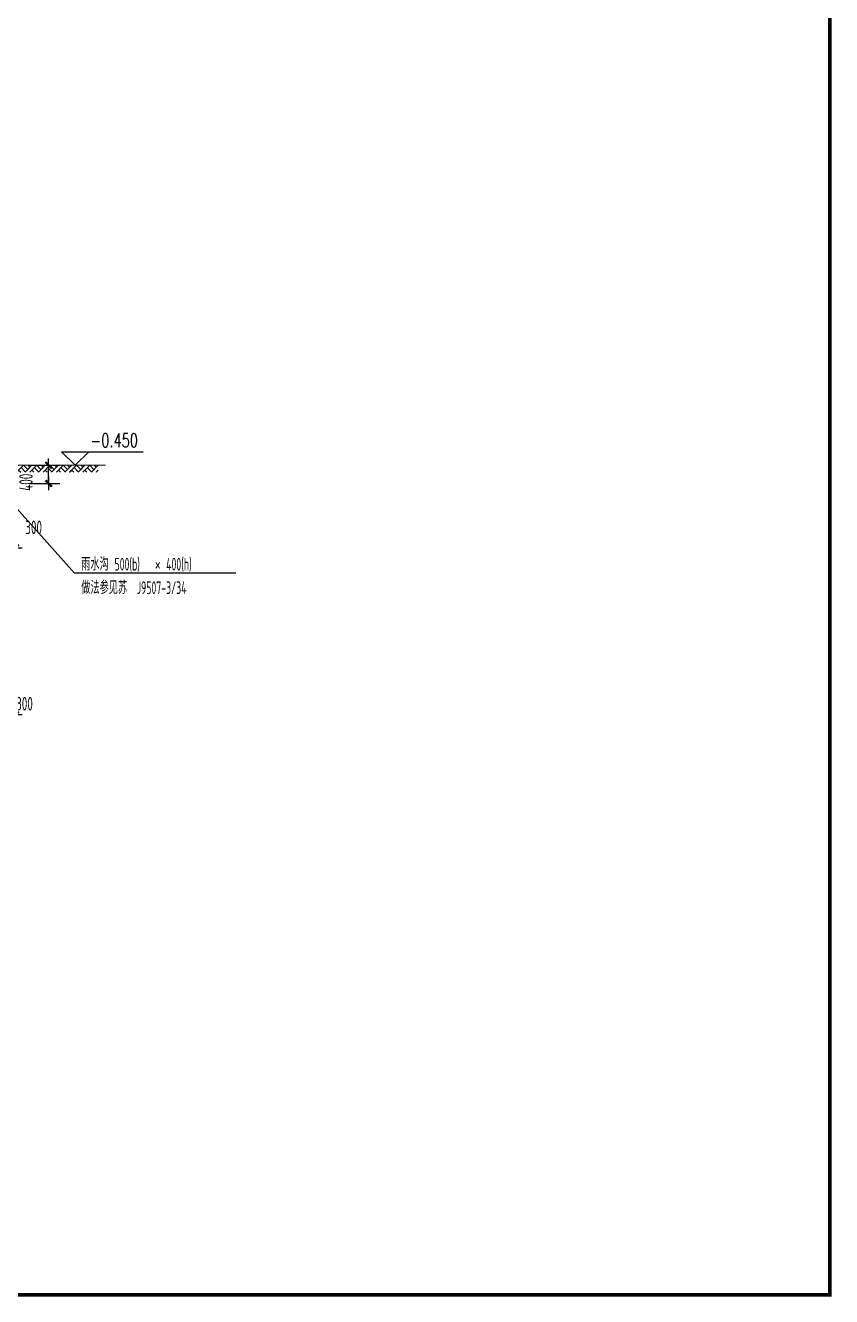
# Model space of a CAD drawing. Extents: x 1596194 to 1987057, y -212608 to 63160.
# Drawn here: x 1969264 to 1987057, y -163920 to -135880 of the extents above; entities that cross this region are included whole.
import ezdxf

# ---------------------------------------------------------------- set-up
doc = ezdxf.new("R2010")
doc.units = 0
doc.header["$LTSCALE"] = 100
doc.header["$MEASUREMENT"] = 0
doc.layers.get('0').update_dxf_attribs({"linetype": 'CONTINUOUS'})
doc.layers.get('DEFPOINTS').update_dxf_attribs({"linetype": 'CONTINUOUS'})
for name, color, linetype in [('PUB_DIM', 3, 'CONTINUOUS'), ('PUB_TEXT', 30, 'CONTINUOUS'), ('图层1', 9, 'CONTINUOUS')]:
    doc.layers.add(name, color=color, linetype=linetype)
doc.styles.add('_TCH_DIM', font='SIMPLEX', dxfattribs={"bigfont": 'GBCBIG'})
doc.styles.add('DIM_FONT', font='SYSZ.shx', dxfattribs={"width": 0.7, "bigfont": 'SYFS.shx'})
doc.dimstyles.new('DIMN', dxfattribs={"dimtxt": 300, "dimasz": 1, "dimexe": 250, "dimexo": 300, "dimgap": 150, "dimtad": 1, "dimdec": 0, "dimzin": 0, "dimdsep": 46, "dimtxsty": 'DIM_FONT', "dimblk": 'ARCHTICK', "dimcen": 0.09, "dimclrt": 7, "dimazin": 2, "dimtfac": 1, "dimtdec": 0, "dimtix": 1, "dimtmove": 2, "dimatfit": 3, "dimldrblk": 'DOT', "dimfxl": 0, "dimtolj": 1, "dimtzin": 0, "dimarcsym": 0})

# ---------------------------------------------------------------- blocks, each defined once
blk = doc.blocks.new('$LinePat$00000009')
for p, q in [((0, -210), (210, 0)), ((120, -300), (420, 0)), ((420, 0), (608, -188)), ((495, -300), (795, 0)), ((615, 0), (705, -90)), ((210, -210), (300, -300)), ((315, -105), (502, -293)), ((705, -300), (795, -210))]:
    blk.add_line(p, q)
blk = doc.blocks.new('_archtick')
blk.add_line((-150, 0), (150, 0))
at = {"const_width": 50}
blk.add_lwpolyline([(-70, -70), (70, 70)], dxfattribs=at)
blk = doc.blocks.new('_Dot')
at = {"color": 0, "linetype": 'ByBlock', "lineweight": -2}
blk.add_line((-0.5, 0), (-1, 0), dxfattribs=at)
at = {"color": 0, "linetype": 'ByBlock', "const_width": 0.5}
blk.add_lwpolyline([(-0.25, 0, 1), (0.25, 0, 1)], format="xyb", close=True, dxfattribs=at)
blk = doc.blocks.new('*D1160')
at = {"layer": 'DEFPOINTS', "color": 0}
for p in [(1968745, -149883), (1969045, -149883), (1969045, -151083)]:
    blk.add_point(p, dxfattribs=at)
at = {"layer": 'PUB_DIM', "color": 0, "lineweight": -2}
for p, q in [((1968745, -150183), (1968745, -151333)), ((1969045, -150183), (1969045, -151333)), ((1968745, -151083), (1969045, -151083))]:
    blk.add_line(p, q, dxfattribs=at)
at = {"layer": 'PUB_DIM', "color": 0, "lineweight": -2, "rotation": 180}
blk.add_blockref('_archtick', (1968745, -151083), dxfattribs=at)
at = {"layer": 'PUB_DIM', "color": 0, "lineweight": -2}
blk.add_blockref('_archtick', (1969045, -151083), dxfattribs=at)
at = {"layer": 'PUB_DIM', "color": 7, "insert": (1969243, -150843), "char_height": 300, "attachment_point": 5, "style": 'DIM_FONT'}
blk.add_mtext('\\A1;300', dxfattribs=at)

msp = doc.modelspace()

# ---------------------------------------------------------------- linework, layer by layer
at = {"color": 50, "linetype": 'Continuous', "const_width": 80}
msp.add_lwpolyline([(1987017.155, -163880.481), (1907517.155, -163880.481), (1907517.155, -107880.481), (1987017.155, -107880.481)], close=True, dxfattribs=at)
at = {"layer": 'PUB_DIM'}
for p, q in [((1970363.656, -145583.162), (1970063.656, -145283.162)), ((1970063.656, -145283.162), (1971863.656, -145283.162)), ((1970363.656, -145583.162), (1970663.656, -145283.162))]:
    msp.add_line(p, q, dxfattribs=at)
at = {"layer": 'PUB_TEXT'}
for p, q in [((1970349.969, -147965.753), (1968459.776, -145852.992)), ((1973910.436, -147965.753), (1970349.969, -147965.753))]:
    msp.add_line(p, q, dxfattribs=at)
at = {"layer": '图层1', "const_width": 20}
msp.add_lwpolyline([(1969044.962, -145583.162), (1971034.325, -145583.162)], dxfattribs=at)

# ---------------------------------------------------------------- block references
at = {"layer": '图层1', "xscale": 0.5, "yscale": 0.5, "zscale": 0.5}
for p in [(1969009.698, -145583.162), (1969302.198, -145583.162), (1969594.698, -145583.162), (1969887.198, -145583.162), (1970179.698, -145583.162), (1970472.198, -145583.162)]:
    msp.add_blockref('$LinePat$00000009', p, dxfattribs=at)

# ---------------------------------------------------------------- texts
at = {"layer": 'PUB_TEXT'}
for s, height, style, width, p in [('-0.450', 297.5, '_TCH_DIM', 0.705882, (1970703.656, -145183.162)), ('雨水沟', 289.3701, 'DIM_FONT', 0.7, (1970495.142, -147905.05)), ('500(b)', 280, 'DIM_FONT', 0.65625, (1971230.142, -147905.05)), ('×', 289.37, 'DIM_FONT', 0.7, (1972125.559, -147905.05)), ('400(h)', 280, 'DIM_FONT', 0.65625, (1972370.559, -147905.05)), ('做法参见苏', 289.3701, 'DIM_FONT', 0.7, (1970496.294, -148423.765)), ('J9507-3/34', 280, 'DIM_FONT', 0.65625, (1971721.294, -148423.765))]:
    msp.add_text(s, height=height, dxfattribs=dict(at, style=style, width=width)).set_placement(p)

# ---------------------------------------------------------------- dimensions: what is measured, and where the dimension line sits
at = {"layer": 'PUB_DIM'}
for base, p1, p2, angle, location in [((1969776.022, -145583.162), (1969044.962, -145983.162), (1969044.962, -145583.162), 90, (1969276.15, -145957.554)), ((1969044.962, -147402.708), (1968744.962, -146215.647), (1969044.962, -146215.647), 0, (1969444.962, -146952.708))]:
    msp.add_linear_dim(base=base, p1=p1, p2=p2, angle=angle, location=location, dimstyle='DIMN', dxfattribs=at).render()
dim = msp.add_linear_dim(base=(1969044.962, -151083.162), p1=(1968744.962, -149883.162), p2=(1969044.962, -149883.162), angle=0, dimstyle='DIMN', dxfattribs=at)
dim.commit()
dim.dimension.update_dxf_attribs({"geometry": '*D1160', "text_midpoint": (1969242.64, -150843.162), "dimtype": 129})

doc.saveas('drawing.dxf')
